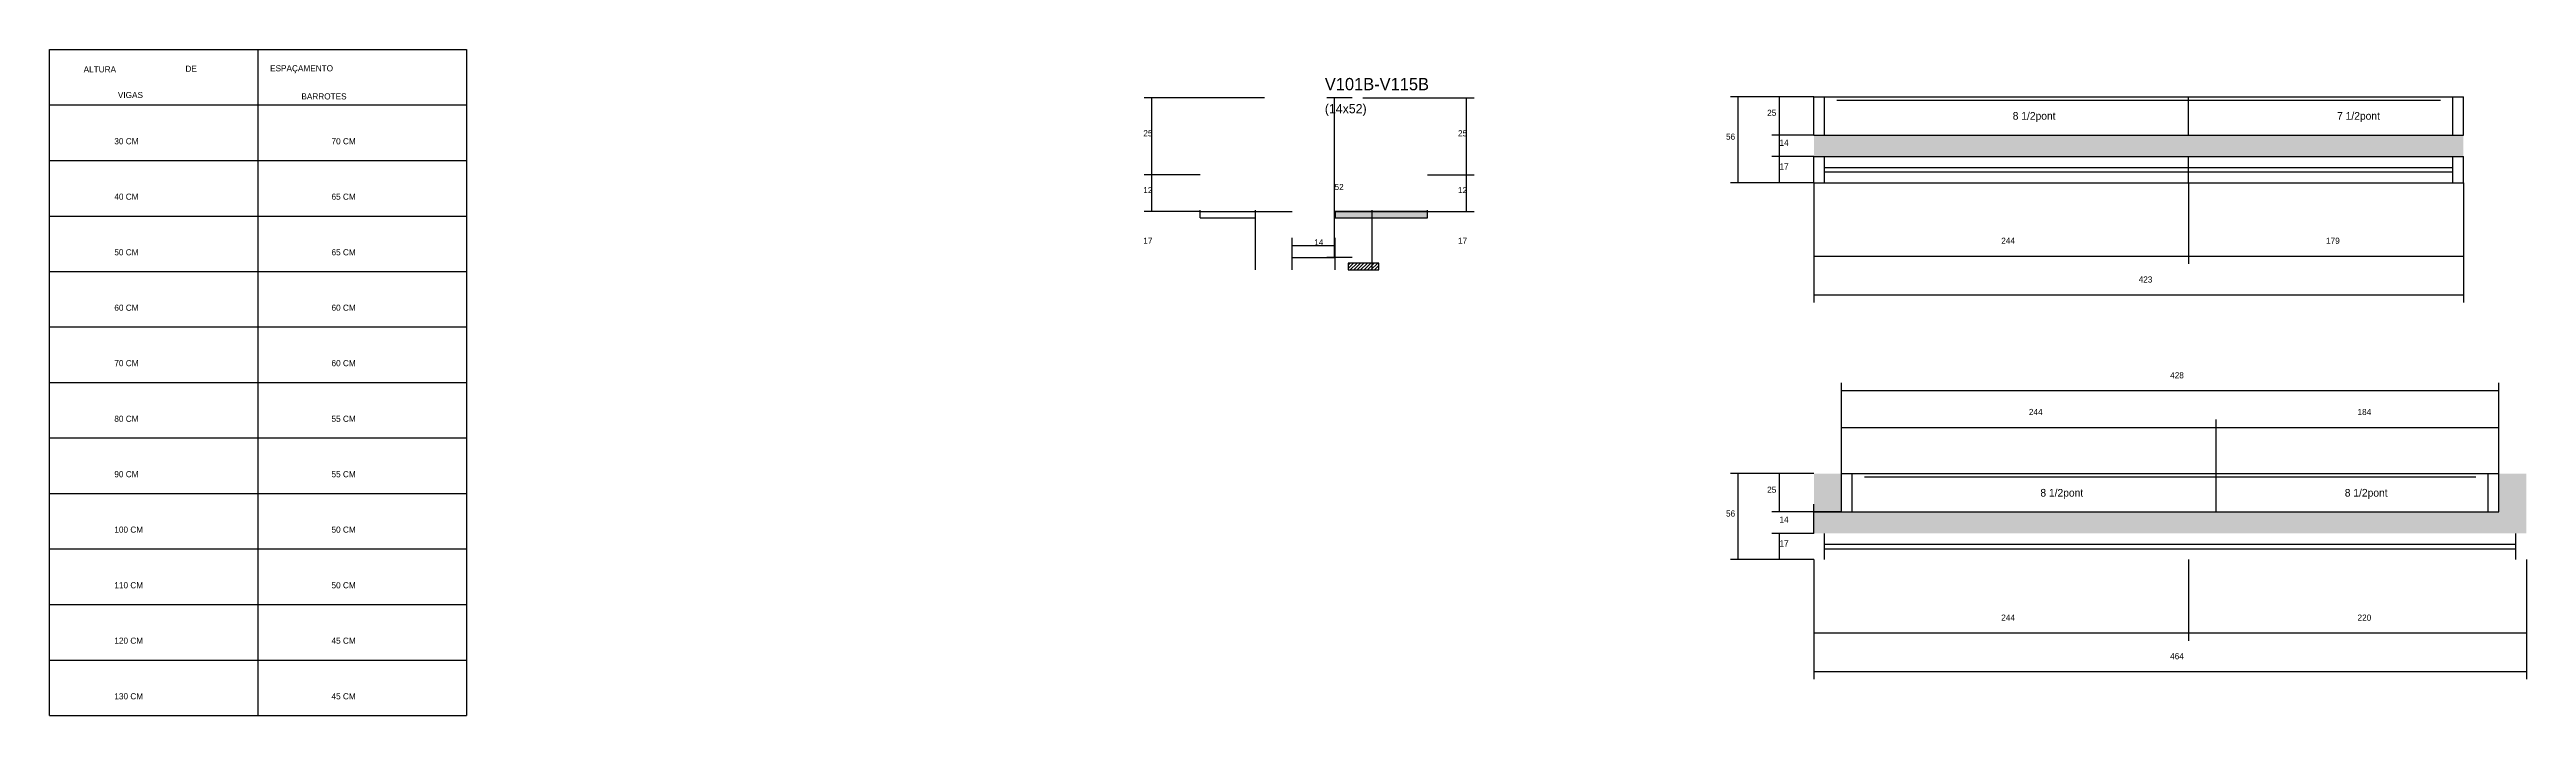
# Model space of a CAD drawing. Header units: metres. Extents: x 230 to 4258, y -420 to 278.
# Drawn here: x 2645 to 4258, y -209 to 225 of the extents above; entities that cross this region are included whole.
import ezdxf

# ---------------------------------------------------------------- set-up
doc = ezdxf.new("R2010")
doc.units = ezdxf.units.M
for name, color, linetype in [('COTA', 4, 'Continuous'), ('Cota Seção (2x)', 4, 'Continuous'), ('GARFOS', 7, 'Continuous'), ('Hachura', 253, 'Continuous'), ('Madeira', 126, 'Continuous'), ('NOMENCLATURA', 7, 'Continuous'), ('Painéis', 200, 'Continuous'), ('SARR_2.2x7', 40, 'Continuous'), ('Texto Seção', 7, 'Continuous')]:
    doc.layers.add(name, color=color, linetype=linetype)

msp = doc.modelspace()

# ---------------------------------------------------------------- hatches: boundary and pattern name
at = {"layer": 'COTA'}
h = msp.add_hatch(dxfattribs=at)
h.set_pattern_fill('AR-CONC', scale=0.03)
h.paths.add_polyline_path([(3793.6, 169.3), (3793.6, 155.3), (4216.6, 155.3), (4216.6, 169.3)])
h = msp.add_hatch(dxfattribs=at)
h.set_pattern_fill('AR-CONC', scale=0.03)
h.paths.add_polyline_path([(4239.6, -76.1), (3811.6, -76.1), (3811.6, -51.1), (3793.6, -51.1), (3793.6, -90.1), (4257.6, -90.1), (4257.6, -51.1), (4239.6, -51.1)])
at = {"layer": 'Hachura'}
h = msp.add_hatch(color=8, dxfattribs=at)
h.dxf.hatch_style = 1
h.paths.add_polyline_path([(3542, 115.5), (3542, 119.5), (3542, 119.5), (3482, 119.5), (3482, 119.5), (3482, 115.5), (3482, 115.5), (3542, 115.5)])
h = msp.add_hatch(dxfattribs=at)
h.set_pattern_fill('ANSI31', scale=0.5)
h.paths.add_polyline_path([(3510.4, 81.5), (3510.4, 85.9), (3510.4, 85.9), (3490.4, 85.9), (3490.4, 85.9), (3490.4, 81.5), (3490.4, 81.5), (3510.4, 81.5)])

# ---------------------------------------------------------------- linework, layer by layer
at = {"layer": 'COTA'}
for p, q in [((3793.6, 194.3), (3739.4, 194.3)), ((3744.4, 138.3), (3744.4, 194.3)), ((3793.6, 194.3), (3766.2, 194.3)), ((3771.2, 169.3), (3771.2, 194.3)), ((3436, 193.5), (3357.5, 193.5)), ((3362.5, 143.5), (3362.5, 193.5)), ((3500, 193.5), (3572.4, 193.5)), ((3567.4, 143.5), (3567.4, 193.5)), ((3793.6, 169.3), (3766.2, 169.3)), ((3793.6, 169.3), (3766.2, 169.3)), ((3771.2, 155.3), (3771.2, 169.3)), ((3793.6, 155.3), (3766.2, 155.3)), ((3793.6, 155.3), (3766.2, 155.3)), ((3771.2, 138.3), (3771.2, 155.3)), ((3394, 143.5), (3357.5, 143.5)), ((3394, 143.5), (3357.5, 143.5)), ((3362.5, 119.5), (3362.5, 143.5)), ((3542, 143.5), (3572.4, 143.5)), ((3542, 143.5), (3572.4, 143.5)), ((3567.4, 119.5), (3567.4, 143.5)), ((3793.6, 138.3), (3739.4, 138.3)), ((3793.6, 138.3), (3766.2, 138.3)), ((3793.6, 138.3), (3793.6, 85.5)), ((3793.6, 138.3), (3793.6, 60.3)), ((4037.6, 138.3), (4037.6, 85.5)), ((4037.6, 138.3), (4037.6, 85.5)), ((4216.6, 138.3), (4216.6, 85.5)), ((4216.6, 138.3), (4216.6, 60.3)), ((3394, 119.5), (3357.5, 119.5)), ((3394, 115.5), (3394, 120.5)), ((3394, 115.5), (3430, 115.5)), ((3430, 81.5), (3430, 120.5)), ((3506, 81.5), (3506, 120.5)), ((3506, 115.5), (3542, 115.5)), ((3542, 115.5), (3542, 120.5)), ((3542, 119.5), (3572.4, 119.5)), ((3793.6, 90.5), (4037.6, 90.5)), ((4037.6, 90.5), (4216.6, 90.5)), ((3793.6, 65.3), (4216.6, 65.3)), ((3811.6, -51.1), (3811.6, 7.9)), ((3811.6, 2.9), (4239.6, 2.9)), ((4239.6, -51.1), (4239.6, 7.9)), ((3811.6, -51.1), (3811.6, -16)), ((4055.6, -51.1), (4055.6, -16)), ((4055.6, -51.1), (4055.6, -16)), ((4239.6, -51.1), (4239.6, -16)), ((3811.6, -21), (4055.6, -21)), ((4055.6, -21), (4239.6, -21)), ((3793.6, -51.1), (3739.4, -51.1)), ((3744.4, -107.1), (3744.4, -51.1)), ((3793.6, -51.1), (3766.2, -51.1)), ((3771.2, -76.1), (3771.2, -51.1)), ((3811.6, -76.1), (3766.2, -76.1)), ((3793.6, -90.1), (3793.6, -71.1)), ((3793.6, -76.1), (3811.6, -76.1)), ((3811.6, -76.1), (3811.6, -71.1)), ((3793.6, -90.1), (3766.2, -90.1)), ((3771.2, -107.1), (3771.2, -90.1)), ((3793.6, -107.1), (3739.4, -107.1)), ((3793.6, -107.1), (3766.2, -107.1)), ((3793.6, -107.1), (3793.6, -159.9)), ((3793.6, -107.1), (3793.6, -185)), ((4037.6, -107.1), (4037.6, -159.9)), ((4037.6, -107.1), (4037.6, -159.9)), ((4257.6, -107.1), (4257.6, -159.9)), ((4257.6, -107.1), (4257.6, -185)), ((3793.6, -154.9), (4037.6, -154.9)), ((4037.6, -154.9), (4257.6, -154.9)), ((3793.6, -180), (4257.6, -180))]:
    msp.add_line(p, q, dxfattribs=at)
at = {"layer": 'Cota Seção (2x)'}
for p, q in [((3493, 193.5), (3476.5, 193.5)), ((3481.5, 89.5), (3481.5, 193.5)), ((3454, 81.5), (3454, 102.5)), ((3454, 97.5), (3482, 97.5)), ((3482, 81.5), (3482, 102.5)), ((3493, 89.5), (3476.5, 89.5))]:
    msp.add_line(p, q, dxfattribs=at)
at = {"layer": 'GARFOS'}
for p, q in [((2644.8, -208.6), (2644.8, 225)), ((2644.8, 225), (2916.3, 225)), ((2780.5, 225), (2780.5, -208.6)), ((2916.3, 225), (2916.3, -208.6)), ((2644.8, 188.9), (2916.3, 188.9)), ((2644.8, 152.8), (2916.3, 152.8)), ((2644.8, 116.6), (2916.3, 116.6)), ((2644.8, 80.5), (2916.3, 80.5)), ((2644.8, 44.4), (2916.3, 44.4)), ((2644.8, 8.2), (2916.3, 8.2)), ((2644.8, -27.9), (2916.3, -27.9)), ((2644.8, -64.1), (2916.3, -64.1)), ((2644.8, -100.2), (2916.3, -100.2)), ((2644.8, -136.3), (2916.3, -136.3)), ((2644.8, -172.5), (2916.3, -172.5)), ((2644.8, -208.6), (2916.3, -208.6))]:
    msp.add_line(p, q, dxfattribs=at)
at = {"layer": 'Madeira'}
msp.add_lwpolyline([(3510.4, 81.5), (3510.4, 85.9), (3490.4, 85.9), (3490.4, 81.5)], close=True, dxfattribs=at)
at = {"layer": 'Painéis'}
for p, q in [((3793.6, 194.3), (4216.6, 194.3)), ((3793.6, 169.3), (3793.6, 194.3)), ((4037.6, 169.3), (4037.6, 194.3)), ((4216.6, 169.3), (4216.6, 194.3)), ((3793.6, 169.3), (4216.6, 169.3)), ((3793.6, 155.3), (4216.6, 155.3)), ((3793.6, 138.3), (3793.6, 155.3)), ((4037.6, 138.3), (4037.6, 155.3)), ((4216.6, 138.3), (4216.6, 155.3)), ((3793.6, 138.3), (4216.6, 138.3)), ((3394, 119.5), (3454, 119.5)), ((3482, 119.5), (3542, 119.5)), ((3454, 89.5), (3482, 89.5)), ((3811.6, -51.1), (4239.6, -51.1)), ((3811.6, -76.1), (3811.6, -51.1)), ((4055.6, -76.1), (4055.6, -51.1)), ((4239.6, -76.1), (4239.6, -51.1)), ((3811.6, -76.1), (4239.6, -76.1))]:
    msp.add_line(p, q, dxfattribs=at)
msp.add_lwpolyline([(3542, 115.5), (3542, 119.5), (3482, 119.5), (3482, 115.5)], close=True, dxfattribs=at)
at = {"layer": 'SARR_2.2x7'}
for p, q in [((3800.6, 169.3), (3800.6, 194.3)), ((4209.6, 169.3), (4209.6, 194.3)), ((3808.6, 192.1), (4037.6, 192.1)), ((4037.6, 192.1), (4201.6, 192.1)), ((3800.6, 138.3), (3800.6, 155.3)), ((3800.6, 148.3), (4037.6, 148.3)), ((3800.6, 145.3), (4037.6, 145.3)), ((4037.6, 148.3), (4209.6, 148.3)), ((4037.6, 145.3), (4209.6, 145.3)), ((4209.6, 138.3), (4209.6, 155.3)), ((3818.6, -76.1), (3818.6, -51.1)), ((3826.6, -53.3), (4055.6, -53.3)), ((4055.6, -53.3), (4224.6, -53.3)), ((4232.6, -76.1), (4232.6, -51.1)), ((3800.6, -107.1), (3800.6, -90.1)), ((4250.6, -107.1), (4250.6, -90.1)), ((3800.6, -97.1), (4037.6, -97.1)), ((3800.6, -100.1), (4037.6, -100.1)), ((4037.6, -97.1), (4250.6, -97.1)), ((4037.6, -100.1), (4250.6, -100.1))]:
    msp.add_line(p, q, dxfattribs=at)

# ---------------------------------------------------------------- texts
at = {"layer": 'COTA'}
for s, p in [('25', (3763.2, 181.8)), ('25', (3357, 168.5)), ('25', (3561.9, 168.5)), ('56', (3736.4, 166.3)), ('14', (3771.2, 162.3)), ('17', (3771.2, 146.8)), ('12', (3357, 131.5)), ('12', (3561.9, 131.5)), ('17', (3357, 98.5)), ('17', (3561.9, 98.5)), ('244', (3915.6, 98.5)), ('179', (4127.1, 98.5)), ('423', (4005.1, 73.3)), ('428', (4025.6, 10.9)), ('244', (3933.6, -13)), ('184', (4147.6, -13)), ('25', (3763.2, -63.6)), ('56', (3736.4, -79.1)), ('14', (3771.2, -83.1)), ('17', (3771.2, -98.6)), ('244', (3915.6, -146.9)), ('220', (4147.6, -146.9)), ('464', (4025.6, -172))]:
    msp.add_text(s, height=4, dxfattribs=at).set_placement(p)
at = {"layer": 'Cota Seção (2x)'}
for s, p in [('52', (3481.5, 133.5)), ('14', (3468.3, 97.5))]:
    msp.add_text(s, height=4, dxfattribs=at).set_placement(p)
at = {"layer": 'GARFOS'}
for s, p in [('ALTURA   ', (2667, 210.1)), ('DE', (2733.3, 210.5)), ('ESPAÇAMENTO', (2788.4, 210.8)), ('VIGAS', (2689.3, 193.4)), ('BARROTES', (2808.8, 192.5)), ('30 CM', (2687, 163.3)), ('70 CM', (2828.4, 163.3)), ('40 CM', (2687, 127.2)), ('65 CM', (2828.4, 127.2)), ('50 CM', (2687, 91)), ('65 CM', (2828.4, 91)), ('60 CM', (2687, 54.9)), ('60 CM', (2828.4, 54.9)), ('70 CM', (2687, 18.8)), ('60 CM', (2828.4, 18.8)), ('80 CM', (2687, -17.4)), ('55 CM', (2828.4, -17.4)), ('90 CM', (2687, -53.5)), ('55 CM', (2828.4, -53.5)), ('100 CM', (2687, -89.6)), ('50 CM', (2828.4, -89.6)), ('110 CM', (2687, -125.8)), ('50 CM', (2828.4, -125.8)), ('120 CM', (2687, -161.9)), ('45 CM', (2828.4, -161.9)), ('130 CM', (2687, -198.1)), ('45 CM', (2828.4, -198.1))]:
    msp.add_text(s, height=4, dxfattribs=at).set_placement(p)
at = {"layer": 'NOMENCLATURA'}
for s, p in [('8 1/2pont', (3923.1, 179.3)), ('7 1/2pont', (4134.3, 179.3)), ('8 1/2pont', (3941.1, -66.1)), ('8 1/2pont', (4139.3, -66.1))]:
    msp.add_text(s, height=5, dxfattribs=at).set_placement(p)
at = {"layer": 'Texto Seção'}
for s, height, p in [('V101B-V115B', 8, (3475.2, 198.5)), ('(14x52)', 6, (3475.2, 183.5))]:
    msp.add_text(s, height=height, dxfattribs=at).set_placement(p)

doc.saveas('drawing.dxf')
